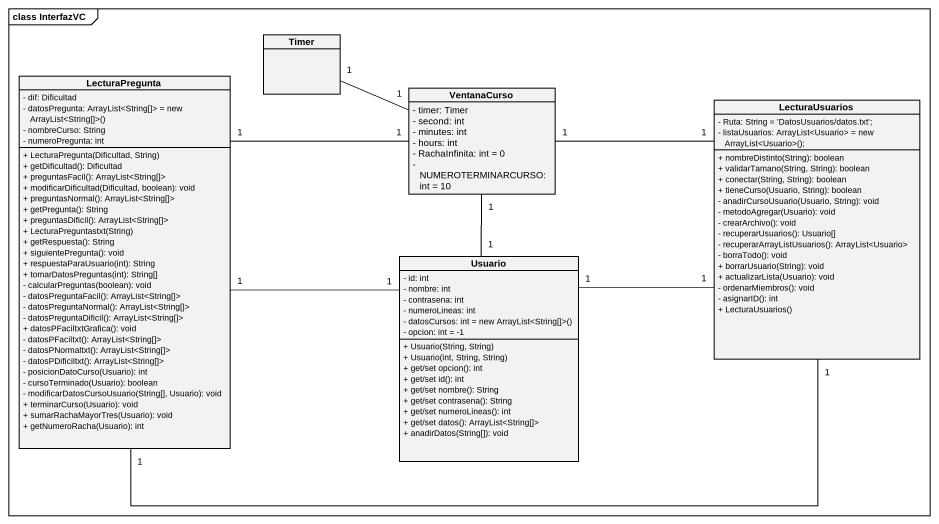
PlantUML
@startuml
mainframe class InterfazVC
hide circle
hide empty members
skinparam classAttributeIconSize 0
class Timer
class LecturaPregunta {
  - dif: Dificultad
  {field} - datosPregunta: ArrayList<String[]> = new ArrayList<String[]>()
  - nombreCurso: String
  - numeroPregunta: int
  + LecturaPregunta(Dificultad, String)
  + getDificultad(): Dificultad
  + preguntasFacil(): ArrayList<String[]>
  + modificarDificultad(Dificultad, boolean): void
  + preguntasNormal(): ArrayList<String[]>
  + getPregunta(): String
  + preguntasDificil(): ArrayList<String[]>
  + LecturaPreguntastxt(String)
  + getRespuesta(): String
  + siguientePregunta(): void
  + respuestaParaUsuario(int): String
  + tomarDatosPreguntas(int): String[]
  - calcularPreguntas(boolean): void
  - datosPreguntaFacil(): ArrayList<String[]>
  - datosPreguntaNormal(): ArrayList<String[]>
  - datosPreguntaDificil(): ArrayList<String[]>
  + datosPFaciltxtGrafica(): void
  - datosPFaciltxt(): ArrayList<String[]>
  - datosPNormaltxt(): ArrayList<String[]>
  - datosPDificiltxt(): ArrayList<String[]>
  - posicionDatoCurso(Usuario): int
  - cursoTerminado(Usuario): boolean
  - modificarDatosCursoUsuario(String[], Usuario): void
  + terminarCurso(Usuario): void
  + sumarRachaMayorTres(Usuario): void
  + getNumeroRacha(Usuario): int
}
class VentanaCurso {
  - timer: Timer
  - second: int
  - minutes: int
  - hours: int
  - RachaInfinita: int = 0
  - NUMEROTERMINARCURSO: int = 10
}
class LecturaUsuarios {
  - Ruta: String = 'DatosUsuarios/datos.txt';
  {field} - listaUsuarios: ArrayList<Usuario> = new ArrayList<Usuario>();
  + nombreDistinto(String): boolean
  + validarTamano(String, String): boolean
  + conectar(String, String): boolean
  + tieneCurso(Usuario, String): boolean
  - anadirCursoUsuario(Usuario, String): void
  - metodoAgregar(Usuario): void
  - crearArchivo(): void
  - recuperarUsuarios(): Usuario[]
  - recuperarArrayListUsuarios(): ArrayList<Usuario>
  - borraTodo(): void
  + borrarUsuario(String): void
  + actualizarLista(Usuario): void
  - ordenarMiembros(): void
  - asignarID(): int
  + LecturaUsuarios()
}
class Usuario {
  - id: int
  - nombre: int
  - contrasena: int
  - numeroLineas: int
  {field} - datosCursos: int = new ArrayList<String[]>()
  - opcion: int = -1
  + Usuario(String, String)
  + Usuario(int, String, String)
  + get/set opcion(): int
  + get/set id(): int
  + get/set nombre(): String
  + get/set contrasena(): String
  + get/set numeroLineas(): int
  + get/set datos(): ArrayList<String[]>
  + anadirDatos(String[]): void
}
LecturaPregunta "1" -right- "1" Usuario
VentanaCurso "1" -left- "1" Timer
VentanaCurso "1" -left- "1" LecturaPregunta
VentanaCurso "1" -right- "1" LecturaUsuarios
VentanaCurso "1" -- "1" Usuario
LecturaUsuarios "1" -left- "1" LecturaPregunta
LecturaUsuarios "1" -left- "1" Usuario
@enduml
